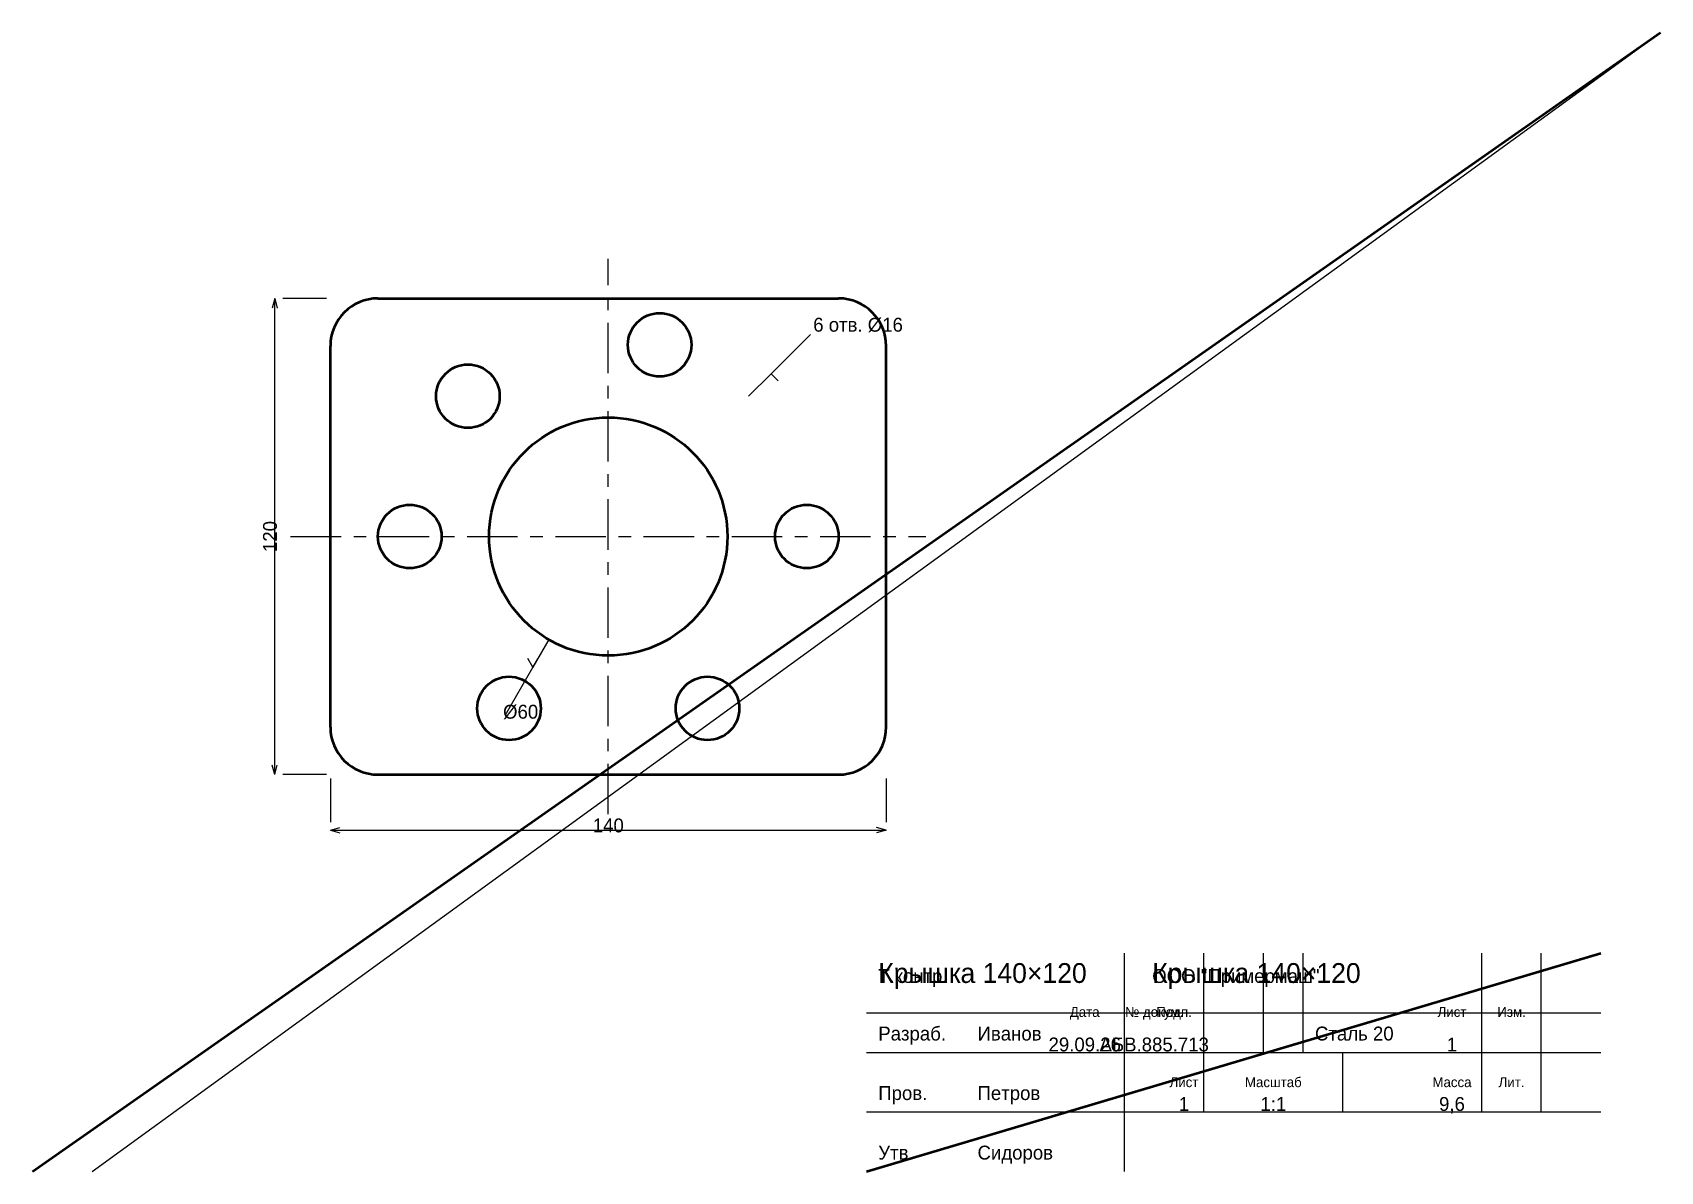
# Model space of a CAD drawing. Header units: millimetres. Extents: x 5 to 415, y 5 to 292.
import ezdxf
from ezdxf.enums import TextEntityAlignment as Align

# ---------------------------------------------------------------- set-up
doc = ezdxf.new("R2010")
doc.units = ezdxf.units.MM
doc.linetypes.add('CENTER', pattern=[22.225, 12.7, -3.175, 3.175, -3.175])
for name, color, linetype, lineweight in [('AXIS', 7, 'CENTER', 25), ('DIMS', 7, 'CONTINUOUS', 25), ('MAIN', 7, 'CONTINUOUS', 50), ('TEXT', 7, 'CONTINUOUS', 25), ('THIN', 7, 'CONTINUOUS', 25)]:
    doc.layers.add(name, color=color, linetype=linetype, lineweight=lineweight)

msp = doc.modelspace()

# ---------------------------------------------------------------- linework, layer by layer
at = {"layer": 'AXIS', "linetype": 'CENTER', "lineweight": 25}
for p, q in [((150, 95), (150, 235)), ((70, 165), (230, 165))]:
    msp.add_line(p, q, dxfattribs=at)
at = {"layer": 'DIMS', "linetype": 'CONTINUOUS', "lineweight": 25}
for p, q in [((66, 225), (65.353, 222.585)), ((66, 105), (66, 225)), ((66, 225), (66.647, 222.585)), ((79, 225), (68, 225)), ((191.012, 206.012), (200.912, 215.912)), ((185.355, 200.355), (191.012, 206.012)), ((191.012, 206.012), (189.244, 204.244)), ((191.012, 206.012), (192.78, 204.244)), ((135, 139.019), (131, 132.091)), ((131, 132.091), (124, 119.967)), ((131, 132.091), (129.75, 134.256)), ((131, 132.091), (132.25, 134.256)), ((66, 105), (65.353, 107.415)), ((66, 105), (66.647, 107.415)), ((79, 105), (68, 105)), ((80, 104), (80, 93)), ((220, 104), (220, 93)), ((80, 91), (82.415, 91.647)), ((80, 91), (220, 91)), ((80, 91), (82.415, 90.353)), ((220, 91), (217.585, 91.647)), ((220, 91), (217.585, 90.353))]:
    msp.add_line(p, q, dxfattribs=at)
at = {"layer": 'MAIN', "linetype": 'CONTINUOUS', "lineweight": 50}
for p, q in [((5, 5), (415, 292)), ((92, 225), (208, 225)), ((80, 117), (80, 213)), ((220, 117), (220, 213)), ((92, 105), (208, 105)), ((215, 5), (400, 60))]:
    msp.add_line(p, q, dxfattribs=at)
for centre, radius in [((162.941, 213.296), 8), ((114.645, 200.355), 8), ((150, 165), 30), ((100, 165), 8), ((200, 165), 8), ((125, 121.699), 8), ((175, 121.699), 8)]:
    msp.add_circle(centre, radius, dxfattribs=at)
for centre, start, end in [((92, 213), 90, 180), ((208, 213), 0, 90), ((92, 117), 180, 270), ((208, 117), 270, 360)]:
    msp.add_arc(centre, 12, start, end, dxfattribs=at)
at = {"layer": 'THIN', "linetype": 'CONTINUOUS', "lineweight": 25}
for p, q in [((20, 5), (415, 292)), ((280, 5), (280, 60)), ((300, 35), (300, 60)), ((315, 35), (315, 60)), ((325, 35), (325, 60)), ((370, 35), (370, 60)), ((385, 35), (385, 60)), ((215, 45), (400, 45)), ((215, 35), (400, 35)), ((300, 20), (300, 35)), ((335, 20), (335, 35)), ((370, 20), (370, 35)), ((385, 20), (385, 35)), ((215, 20), (400, 20))]:
    msp.add_line(p, q, dxfattribs=at)

# ---------------------------------------------------------------- texts
at = {"layer": 'DIMS', "linetype": 'CONTINUOUS', "lineweight": 25}
for s, p in [('6 отв. %%c16', (201.619, 216.619)), ('%%c60', (123.5, 119.101))]:
    msp.add_text(s, height=3.5, dxfattribs=at).set_placement(p)
msp.add_text('120', height=3.5, rotation=90, dxfattribs=at).set_placement((64.8, 165), align=Align.MIDDLE_CENTER)
msp.add_text('140', height=3.5, dxfattribs=at).set_placement((150, 92.2), align=Align.MIDDLE_CENTER)
at = {"layer": 'TEXT', "linetype": 'CONTINUOUS', "lineweight": 25}
for s, height, p in [('Крышка 140×120', 5, (218, 52.5)), ('Крышка 140×120', 5, (287, 52.5)), ('Т.контр.', 3.5, (218, 52.5)), ('ООО "Примермаш"', 3.5, (287, 52.5)), ('Разраб.', 3.5, (218, 38)), ('Иванов', 3.5, (243, 38)), ('Сталь 20', 3.5, (328, 38)), ('Пров.', 3.5, (218, 23)), ('Петров', 3.5, (243, 23)), ('Утв.', 3.5, (218, 8)), ('Сидоров', 3.5, (243, 8))]:
    msp.add_text(s, height=height, dxfattribs=at).set_placement(p)
for s, height, p in [('Дата', 2.5, (270, 45.2)), ('№ докум.', 2.5, (287.5, 45.2)), ('Подп.', 2.5, (292.5, 45.2)), ('Лист', 2.5, (362.5, 45.2)), ('Изм.', 2.5, (377.5, 45.2)), ('29.09.26', 3.5, (270, 37)), ('АБВ.885.713', 3.5, (287.5, 37)), ('1', 3.5, (362.5, 37)), ('Лист', 2.5, (295, 27.5)), ('Масштаб', 2.5, (317.5, 27.5)), ('Масса', 2.5, (362.5, 27.5)), ('Лит.', 2.5, (377.5, 27.5)), ('1', 3.5, (295, 22)), ('1:1', 3.5, (317.5, 22)), ('9,6', 3.5, (362.5, 22))]:
    msp.add_text(s, height=height, dxfattribs=at).set_placement(p, align=Align.MIDDLE_CENTER)

doc.saveas('drawing.dxf')
